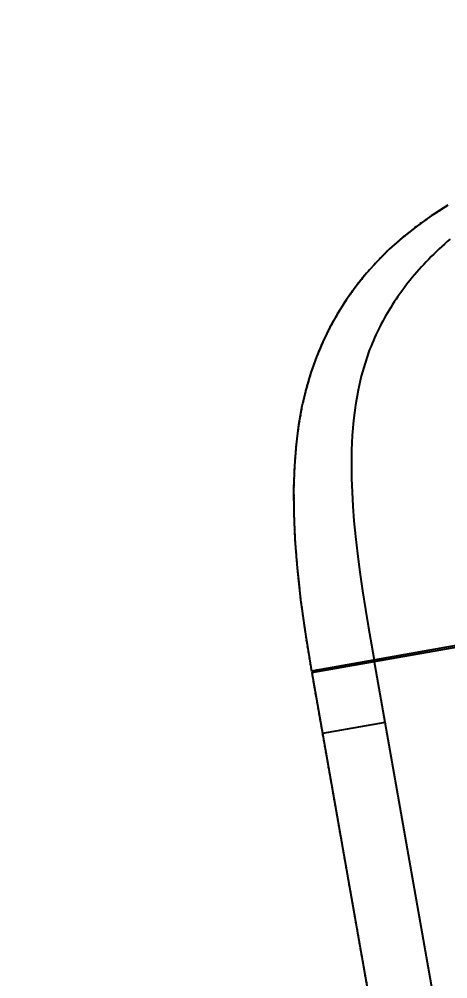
# Model space of a CAD drawing. Header units: millimetres. Extents: x 26027 to 581921, y 7230 to 233891.
# Drawn here: x 453164 to 453434, y 148134 to 148737 of the extents above; entities that cross this region are included whole.
import ezdxf

# ---------------------------------------------------------------- set-up
doc = ezdxf.new("R2010")
doc.units = ezdxf.units.MM
doc.header["$LTSCALE"] = 5
doc.linetypes.add('CACHE', pattern=[0.375, 0.25, -0.125])
doc.layers.add('GE-DESIGNER_WARNING', color=1, linetype='Continuous', plot=False)
for name, color, linetype in [('GE-EQUIPMENT', 140, 'Continuous'), ('GE-EQUIPMENT_INSERTION', 140, 'Continuous'), ('GE-EQUIPMENT_LIGHT', 141, 'Continuous'), ('GE-EQUIPMENT_OUTLINE', 131, 'CACHE'), ('GE-MM-SCATTER_LINES', 222, 'CACHE')]:
    doc.layers.add(name, color=color, linetype=linetype)
doc.styles.add('ROMANS', font='romans', dxfattribs={"width": 0.8, "height": 100})
doc.dimstyles.new('100', dxfattribs={"dimscale": 0.8, "dimtxt": 180, "dimasz": 100, "dimexe": 150, "dimexo": 0, "dimgap": 100, "dimtad": 1, "dimtih": 1, "dimtoh": 1, "dimdec": 0, "dimzin": 0, "dimdsep": 46, "dimtxsty": 'ROMANS', "dimblk": 'DOT', "dimcen": 0, "dimclrd": 180, "dimclre": 180, "dimclrt": 180, "dimazin": 0, "dimtfac": 1, "dimtdec": 0, "dimtix": 1, "dimtmove": 2, "dimatfit": 3, "dimldrblk": 'DOT', "dimfxl": 1, "dimtolj": 1, "dimtzin": 0, "dimarcsym": 0})

# ---------------------------------------------------------------- blocks, each defined once
blk = doc.blocks.new('_Dot')
at = {"color": 0, "linetype": 'ByBlock', "lineweight": -2}
blk.add_line((-0.5, 0), (-1, 0), dxfattribs=at)
at = {"color": 0, "linetype": 'ByBlock', "const_width": 0.5}
blk.add_lwpolyline([(-0.25, 0, 1), (0.25, 0, 1)], format="xyb", close=True, dxfattribs=at)
blk = doc.blocks.new('*D478')
at = {"layer": 'DEFPOINTS', "color": 0, "transparency": 16777216}
for p in [(452467.53, 149660.27, 2.36), (454076.96, 142305.27, 2.36), (454076.96, 142305.27)]:
    blk.add_point(p, dxfattribs=at)
at = {"layer": 'GE-DESIGNER_WARNING', "color": 180, "lineweight": -2, "transparency": 16777216}
for p, q in [((452467.53, 149660.27), (454196.96, 149660.27)), ((454076.96, 149580.27), (454076.96, 146112.77)), ((454076.96, 142385.27), (454076.96, 145852.77)), ((454076.96, 142305.27), (454196.96, 142305.27))]:
    blk.add_line(p, q, dxfattribs=at)
at = {"layer": 'GE-DESIGNER_WARNING', "color": 180, "lineweight": -2, "transparency": 16777216, "xscale": 80, "yscale": 80, "zscale": 80}
for p, rotation in [((454076.96, 149660.27), 90), ((454076.96, 142305.27), 270)]:
    blk.add_blockref('_Dot', p, dxfattribs=dict(at, rotation=rotation))
at = {"layer": 'GE-DESIGNER_WARNING', "color": 180, "lineweight": 0, "transparency": 16777216, "insert": (454076.96, 145982.77), "char_height": 100, "attachment_point": 5, "style": 'ROMANS'}
blk.add_mtext('\\A1;7355', dxfattribs=at)
blk = doc.blocks.new('GE-EUR02909')
at = {"layer": 'GE-EQUIPMENT'}
for p, q in [((284.96, -3365.73), (325.05, -3365.73)), ((203.97, -3405.56), (325.05, -3405.56)), ((325.05, -3404.6), (215.18, -3404.6)), ((320.55, -3405.56), (320.55, -3404.6))]:
    blk.add_line(p, q, dxfattribs=at)
for points in [[(325.05, -3404.6), (325.05, -3260.57), (325.05, -3260.53), (325.05, -1125.61), (325.05, -969.6)], [(189.75, -3678.67), (201.25, -3673.93), (211.85, -3668.9), (221.66, -3663.58), (230.84, -3657.93), (239.48, -3651.92), (247.65, -3645.54), (255.41, -3638.77), (262.75, -3631.59), (269.65, -3624.04), (276.1, -3616.15), (282.1, -3607.88), (287.66, -3599.26), (292.8, -3590.23), (297.56, -3580.66), (301.99, -3570.38), (306.08, -3559.28), (309.82, -3547.3), (313.18, -3534.36), (316.15, -3520.36), (318.72, -3505.19), (320.89, -3488.72), (322.64, -3470.72), (323.95, -3450.84), (324.77, -3429.01), (325.05, -3405.56)]]:
    blk.add_lwpolyline(points, dxfattribs=at)
at = {"layer": 'GE-EQUIPMENT_LIGHT'}
blk.add_line((284.96, -1200.27), (284.96, -3405.56), dxfattribs=at)
blk.add_lwpolyline([(192.11, -3657.59), (194.14, -3656.37), (196.14, -3655.13), (198.1, -3653.9), (200.04, -3652.64), (201.96, -3651.36), (203.87, -3650.06), (205.72, -3648.77), (207.55, -3647.46), (209.36, -3646.13), (211.16, -3644.79), (212.91, -3643.44), (214.65, -3642.08), (216.37, -3640.69), (218.08, -3639.28), (219.74, -3637.88), (221.38, -3636.46), (222.99, -3635.04), (224.58, -3633.59), (226.13, -3632.15), (227.66, -3630.69), (229.18, -3629.22), (230.67, -3627.73), (232.09, -3626.28), (233.5, -3624.8), (234.89, -3623.31), (236.28, -3621.78), (237.63, -3620.26), (238.93, -3618.75), (240.2, -3617.24), (241.48, -3615.7), (242.72, -3614.15), (243.93, -3612.59), (245.12, -3611.04), (246.28, -3609.48), (247.39, -3607.93), (248.5, -3606.37), (249.59, -3604.78), (250.66, -3603.17), (251.68, -3601.59), (252.68, -3600.01), (253.66, -3598.41), (254.61, -3596.81), (258.31, -3590.11), (262.01, -3582.47), (265.55, -3574.08), (268.78, -3565.16), (271.63, -3555.97), (274.06, -3546.76), (276.09, -3537.77), (277.78, -3528.99), (279.2, -3520.36), (280.4, -3511.73), (281.43, -3502.95), (282.33, -3493.79), (283.12, -3483.93), (283.78, -3473.1), (284.29, -3461.53), (284.63, -3449.6), (284.84, -3437.67), (284.93, -3426.11), (284.96, -3415.29), (284.96, -3405.56)], dxfattribs=at)
at = {"layer": 'GE-EQUIPMENT_OUTLINE'}
blk.add_line((320.55, -3405.56), (325.05, -3405.56), dxfattribs=at)
for points in [[(325.05, -3404.6), (325.05, -3260.57), (325.05, -3260.53), (325.05, -1125.61), (325.05, -969.6)], [(189.75, -3678.67), (201.25, -3673.93), (211.85, -3668.9), (221.66, -3663.58), (230.84, -3657.93), (239.48, -3651.92), (247.65, -3645.54), (255.41, -3638.77), (262.75, -3631.59), (269.65, -3624.04), (276.1, -3616.15), (282.1, -3607.88), (287.66, -3599.26), (292.8, -3590.23), (297.56, -3580.66), (301.99, -3570.38), (306.08, -3559.28), (309.82, -3547.3), (313.18, -3534.36), (316.15, -3520.36), (318.72, -3505.19), (320.89, -3488.72), (322.64, -3470.72), (323.95, -3450.84), (324.77, -3429.01), (325.05, -3405.56)], [(320.55, -3405.56), (320.55, -3404.6), (325.05, -3404.6)]]:
    blk.add_lwpolyline(points, dxfattribs=at)
blk = doc.blocks.new('GE-EUR02460')
at = {"layer": 'GE-MM-SCATTER_LINES'}
for points in [[(-1877.04, 2809.72, -0.066731), (-1477.69, 3276.36, -0.05671), (-876.49, 3692.31, -0.056657), (-300.63, 3915.26, -0.064166), (-0.07, 3961.9, -0.064166), (300.49, 3915.26, -0.056657), (876.35, 3692.31, -0.05671), (1477.55, 3276.36, -0.066731), (1876.9, 2809.72, -0.097279), (1968.66, 2530.89, -0.077787), (1905.94, 1991.62, -0.062199), (1419.5, 803.5, -0.017391), (931.65, 0, -0.045456), (1967.68, -837.68, -0.03216), (2657.7, -1614.18, -0.056435), (3119.96, -2375.08, -0.080983), (3302.74, -3019.9, -0.08099), (3294.12, -3308.8, -0.104284), (3173.49, -3515.87, -0.10881), (2769.6, -3749.98, -0.052925), (1939.96, -3915.04, -0.025926), (-0.07, -3987.03, -0.025926)], [(887.35, 0, -0.018319), (1569.09, -559.34, -0.025066), (2044, -1012.77, -0.032472), (2545.06, -1597.23, -0.070239), (2870.74, -2176.73, -0.121658), (2917.16, -2556.39, -0.150558), (2802.23, -2792.61, -0.136905), (2240.21, -3048.25, -0.042121), (1093.99, -3155.94, -0.012265), (-0.07, -3172.29, -0.012265), (-1094.13, -3155.94, -0.042121), (-2240.35, -3048.25, -0.136905), (-2802.37, -2792.61, -0.150558), (-2917.3, -2556.39, -0.121658), (-2870.88, -2176.73, -0.070239), (-2545.2, -1597.23, -0.032472), (-2044.14, -1012.77, -0.025066), (-1569.23, -559.34, -0.018319), (-887.49, 0)]]:
    blk.add_lwpolyline(points, format="xyb", dxfattribs=at)

msp = doc.modelspace()

# ---------------------------------------------------------------- block references
at = {"layer": 'GE-EQUIPMENT_INSERTION', "rotation": 189.9999999999999}
msp.add_blockref('GE-EUR02909', (454259.3, 145029.81), dxfattribs=at)

# ---------------------------------------------------------------- dimensions: what is measured, and where the dimension line sits
at = {"layer": 'GE-DESIGNER_WARNING', "lineweight": 0}
dim = msp.add_linear_dim(base=(454076.96, 142305.27), p1=(452467.53, 149660.27, 2.36), p2=(454076.96, 142305.27, 2.36), angle=90, dimstyle='100', dxfattribs=at)
dim.commit()
dim.dimension.update_dxf_attribs({"geometry": '*D478', "text_midpoint": (454076.96, 145982.77)})

# ---------------------------------------------------------------- next in the draw order: block references
at = {"layer": 'GE-EQUIPMENT_INSERTION', "rotation": 189.9999999999999}
msp.add_blockref('GE-EUR02460', (454259.3, 145029.81), dxfattribs=at)

doc.saveas('drawing.dxf')
